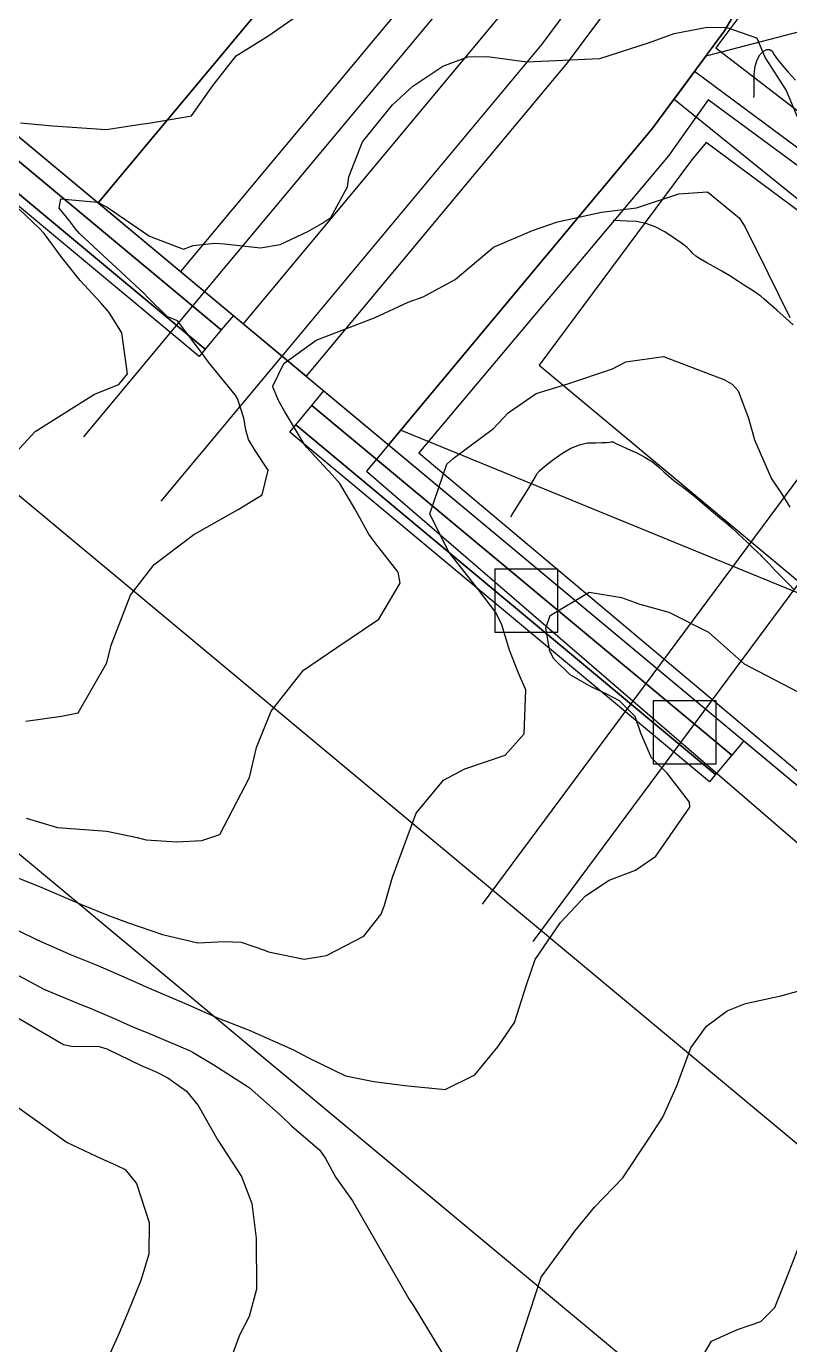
# Model space of a CAD drawing. Header units: feet. Extents: x 1318179 to 1318934, y 422463 to 423299.
# Drawn here: x 1318622.8 to 1318744, y 422613.5 to 422822.9 of the extents above; entities that cross this region are included whole.
import ezdxf

# ---------------------------------------------------------------- set-up
doc = ezdxf.new("R2010")
doc.units = ezdxf.units.FT
for name, color, linetype in [('C-DRNG-AREA', 150, 'CONTINUOUS'), ('C-LOD', 30, 'CONTINUOUS'), ('C-MISC', 7, 'CONTINUOUS'), ('C-PROP', 6, 'CONTINUOUS'), ('C-PVMT', 8, 'CONTINUOUS'), ('C-TOPO-MAJR', 32, 'CONTINUOUS'), ('C-UTIL', 4, 'CONTINUOUS'), ('L-PLNT-TREE', 90, 'CONTINUOUS'), ('V-PROP-LINE', 7, 'CONTINUOUS')]:
    doc.layers.add(name, color=color, linetype=linetype)

msp = doc.modelspace()

# ---------------------------------------------------------------- linework, layer by layer
at = {"layer": 'C-DRNG-AREA'}
for points in [[(1318728.92, 422815.75), (1318894.46, 422692.89), (1318870.48, 422948.14), (1318762.5, 422938), (1318762.57, 422937.15), (1318763.3, 422917.74), (1318761.78, 422897.53), (1318757.99, 422877.62), (1318751.99, 422858.26), (1318743.85, 422839.69), (1318733.67, 422822.16), (1318728.92, 422815.75)], [(1318529.82, 422881.87), (1318634.23, 422794.85), (1318674.93, 422843.69), (1318683.48, 422855.21), (1318690.26, 422866.89), (1318693.47, 422874.21), (1318587.21, 422919.49), (1318545.18, 422869.07), (1318529.82, 422881.87)], [(1318680.32, 422756.44), (1318906.17, 422568.22), (1318894.46, 422692.89), (1318728.92, 422815.74), (1318722.11, 422806.57), (1318680.32, 422756.44)]]:
    msp.add_lwpolyline(points, close=True, dxfattribs=at)
at = {"layer": 'C-LOD'}
for points in [[(1318725.64, 422811.33), (1318783.05, 422764.99), (1318797.5, 422754.27), (1318891.18, 422688.48), (1318892.07, 422689.68), (1318894.46, 422692.89), (1318896.24, 422695.3), (1318841.31, 422811.69), (1318806.05, 422837.86), (1318730.7, 422818.16), (1318725.64, 422811.33)], [(1318676.8, 422752.22), (1318812.52, 422635.2), (1318826.35, 422623.68), (1318902.65, 422563.99), (1318903.61, 422565.14), (1318908.09, 422570.52), (1318876.54, 422652.3), (1318813.19, 422705.09), (1318682.24, 422758.75), (1318680.32, 422756.44), (1318676.8, 422752.22)]]:
    msp.add_lwpolyline(points, close=True, dxfattribs=at)
at = {"layer": 'C-MISC'}
for points in [[(1318240.64, 423065.95), (1318924.26, 422496.21)], [(1318212.64, 423032.35), (1318896.26, 422462.61)]]:
    msp.add_lwpolyline(points, dxfattribs=at)
for points in [[(1318509.55, 422894.86), (1318653.76, 422774.67), (1318651.2, 422771.6), (1318506.99, 422891.79), (1318509.55, 422894.86)], [(1318668.15, 422762.68), (1318734.82, 422707.12), (1318732.25, 422704.05), (1318665.59, 422759.61), (1318668.15, 422762.68)]]:
    msp.add_lwpolyline(points, close=True, dxfattribs=at)
at = {"layer": 'C-PROP'}
for points in [[(1318657.28, 422775.65), (1318698.52, 422825.13), (1318708.58, 422838.69), (1318717.06, 422853.29), (1318723.84, 422868.76), (1318728.84, 422884.89), (1318731.99, 422901.48), (1318733.26, 422918.32), (1318732.63, 422935.19), (1318723.17, 423035.93)], [(1318674.93, 422843.68), (1318634.23, 422794.85), (1318634.23, 422794.85), (1318634.91, 422794.29), (1318680.32, 422756.44), (1318722.1, 422806.57), (1318733.68, 422822.17), (1318743.85, 422839.7)]]:
    msp.add_lwpolyline(points, dxfattribs=at)
for points in [[(1318732.26, 422819.47), (1318891.54, 422696.95), (1318866.69, 422944.88), (1318763.11, 422933.03), (1318763.19, 422932.19), (1318764.06, 422912.8), (1318763.17, 422892.73), (1318761.46, 422874.02), (1318756.83, 422859.52), (1318747.66, 422842.93), (1318737.06, 422825.84), (1318732.26, 422819.47)], [(1318685.15, 422755.14), (1318902.97, 422572.05), (1318889.69, 422694.4), (1318731.08, 422811.24), (1318724.78, 422802.34), (1318685.15, 422755.14)], [(1318704.24, 422769.06), (1318881.06, 422621.69), (1318873.87, 422698.2), (1318730.74, 422804.43), (1318728.4, 422801.62), (1318704.24, 422769.06)]]:
    msp.add_lwpolyline(points, close=True, dxfattribs=at)
at = {"layer": 'C-PVMT'}
for points in [[(1318511.47, 422897.17), (1318655.69, 422776.98), (1318653.76, 422774.67), (1318509.55, 422894.86), (1318511.47, 422897.17)], [(1318506.99, 422891.79), (1318651.2, 422771.6), (1318650.24, 422770.45), (1318506.03, 422890.64), (1318506.99, 422891.79)], [(1318670.07, 422764.98), (1318736.74, 422709.43), (1318734.82, 422707.12), (1318668.15, 422762.68), (1318670.07, 422764.98)], [(1318665.59, 422759.61), (1318732.25, 422704.05), (1318731.29, 422702.9), (1318664.63, 422758.45), (1318665.59, 422759.61)]]:
    msp.add_lwpolyline(points, close=True, dxfattribs=at)
msp.add_lwpolyline([(1318688.29, 422833.17), (1318647.29, 422783.97), (1318647.29, 422783.97), (1318667.27, 422767.32), (1318708.74, 422817.09), (1318719.46, 422831.53)], dxfattribs=at)
at = {"layer": 'C-TOPO-MAJR'}
for points in [[(1318621.88, 422807.54), (1318627.02, 422807.08), (1318635.51, 422806.5), (1318641.36, 422807.39), (1318642.26, 422807.49), (1318649.05, 422808.67), (1318652.45, 422813.55), (1318656.15, 422818.22), (1318661.33, 422821.46), (1318665.19, 422824.16)], [(1318622.72, 422712.55), (1318628.39, 422713.32), (1318631.05, 422713.87), (1318635.62, 422721.79), (1318636.27, 422724.6), (1318639.34, 422732.57), (1318643.12, 422737.44), (1318649.38, 422742.19), (1318656.43, 422746.18), (1318660.28, 422748.49), (1318661.19, 422752.39), (1318659.14, 422755.54), (1318658.09, 422757.25), (1318657.68, 422758.83), (1318657.32, 422760.66), (1318656.34, 422763.77), (1318655.99, 422764.37), (1318651.73, 422769.53), (1318650.96, 422770.67), (1318646.81, 422776.14), (1318645.81, 422776.56), (1318645.24, 422776.73), (1318642.04, 422779.9), (1318641.55, 422780.41), (1318631.27, 422789.98), (1318630.56, 422790.8), (1318629.88, 422791.73), (1318629.7, 422791.94), (1318628.03, 422794.01), (1318628.29, 422795.48), (1318634.09, 422794.98), (1318635.63, 422794.17), (1318642.39, 422789.57), (1318647.75, 422787.51), (1318648.9, 422787.92), (1318649.3, 422788.1), (1318652.74, 422788.44), (1318654.25, 422788.33), (1318659.99, 422787.72), (1318663.12, 422788.26), (1318667.53, 422790.31), (1318669.75, 422791.56), (1318671.17, 422792.54), (1318673.81, 422797.38), (1318674.04, 422799), (1318676.16, 422804.57), (1318680.95, 422810.43), (1318684.18, 422813.41), (1318688.93, 422816.57), (1318692.89, 422818.06), (1318696.03, 422818.08), (1318702.25, 422817.27), (1318713.85, 422817.78), (1318721.73, 422820.33), (1318725.69, 422821.73), (1318730.91, 422822.78), (1318734.03, 422822.72), (1318738.76, 422821.06), (1318738.86, 422820.89), (1318740.11, 422817.89), (1318743.44, 422812.68), (1318745.42, 422808.06)], [(1318738.33, 422811.61), (1318738.34, 422811.98), (1318738.35, 422812.73), (1318738.36, 422813.84), (1318738.38, 422815.32), (1318738.53, 422816.57), (1318738.84, 422817.59), (1318739.28, 422818.37), (1318739.86, 422818.92), (1318740.38, 422819.2), (1318740.84, 422819.2), (1318741.22, 422818.92), (1318741.55, 422818.37), (1318742.08, 422817.64), (1318742.82, 422816.72), (1318743.76, 422815.62), (1318744.92, 422814.33)], [(1318622.79, 422697.14), (1318627.77, 422695.65), (1318635.6, 422695.07), (1318640.43, 422694.09), (1318641.85, 422693.7), (1318646.71, 422693.37), (1318650.65, 422693.6), (1318653.52, 422694.56), (1318658.23, 422703.6), (1318659.37, 422708.35), (1318661.69, 422714.11), (1318666.8, 422720.63), (1318672.09, 422724.23), (1318678.76, 422728.76), (1318682.14, 422734.46), (1318681.84, 422736.19), (1318678.22, 422740.85), (1318677.18, 422742.25), (1318674.93, 422746.39), (1318672.58, 422750.3), (1318671.38, 422751.68), (1318667.34, 422755.99), (1318666.98, 422756.5), (1318663.8, 422761.75), (1318662.9, 422763.37), (1318662, 422765.47), (1318661.96, 422765.74), (1318663.67, 422769.32), (1318668.81, 422773.03), (1318678.21, 422776.63), (1318683.41, 422779.09), (1318685.8, 422779.92), (1318690.88, 422782.7), (1318696.97, 422787.83), (1318703.17, 422790.48), (1318707.13, 422791.83), (1318714.13, 422793.4), (1318719.67, 422794.08), (1318726.41, 422796.31), (1318730.98, 422796.61), (1318735.98, 422792.5), (1318736.9, 422791.09), (1318740.52, 422783.75), (1318744.02, 422776.66)], [(1318618.54, 422752.47), (1318624.22, 422758.56), (1318633.62, 422764.49), (1318637.5, 422766.02), (1318638.85, 422767.7), (1318638, 422774.23), (1318635.98, 422777.46), (1318634.62, 422778.99), (1318631.36, 422782.53), (1318628.44, 422786.18), (1318625.62, 422790), (1318624.87, 422790.86), (1318621.69, 422793.85)], [(1318744.58, 422775.49), (1318743.47, 422776.48), (1318741.98, 422777.81), (1318740.82, 422778.84), (1318739.97, 422779.58), (1318739.45, 422780.02), (1318739.24, 422780.17), (1318738.77, 422780.48), (1318738.03, 422780.97), (1318737.01, 422781.64), (1318735.73, 422782.47), (1318734.48, 422783.26), (1318733.24, 422784), (1318732.03, 422784.68), (1318730.84, 422785.32), (1318729.87, 422785.89), (1318729.13, 422786.4), (1318728.61, 422786.84), (1318728.32, 422787.21), (1318727.72, 422787.75), (1318726.83, 422788.43), (1318725.64, 422789.27), (1318724.16, 422790.27), (1318722.67, 422791.04), (1318721.18, 422791.57), (1318719.7, 422791.88), (1318718.21, 422791.95), (1318717.1, 422792), (1318716.36, 422792.04), (1318715.98, 422792.06)], [(1318620.13, 422688.21), (1318625.3, 422686.12), (1318631.58, 422683.44), (1318635.58, 422681.77), (1318638.86, 422680.56), (1318644.42, 422678.68), (1318650.05, 422677.35), (1318654.28, 422677.53), (1318656.92, 422677.45), (1318660.63, 422676.15), (1318661.24, 422675.91), (1318666.93, 422674.73), (1318670.46, 422675.32), (1318676.37, 422678.38), (1318679.15, 422681.88), (1318679.67, 422683.31), (1318680.97, 422687.75), (1318684.7, 422697.95), (1318689.02, 422703.2), (1318692.45, 422704.96), (1318698.85, 422707.17), (1318701.83, 422710.53), (1318702.1, 422717.52), (1318700.97, 422720.14), (1318699.52, 422723.8), (1318698.33, 422727.85), (1318697.33, 422729.81), (1318694.66, 422733.35), (1318690.8, 422738.26), (1318689.89, 422739.39), (1318686.88, 422745.47), (1318689.58, 422753.37), (1318690.56, 422754.25), (1318696.97, 422759.02), (1318699.33, 422761.49), (1318703.78, 422764.58), (1318708.78, 422766.1), (1318715.85, 422768.52), (1318717.97, 422769.62), (1318723.98, 422770.46), (1318733.57, 422766.81), (1318734.87, 422766.06), (1318735.82, 422764.98), (1318737.49, 422760.65), (1318738.44, 422757.24), (1318741.13, 422751.05), (1318742.6, 422748.85), (1318744.03, 422746.51)], [(1318699.73, 422745.02), (1318699.96, 422745.39), (1318700.42, 422746.13), (1318701.12, 422747.23), (1318702.05, 422748.71), (1318702.78, 422749.9), (1318703.33, 422750.82), (1318703.69, 422751.45), (1318703.85, 422751.81), (1318704.35, 422752.35), (1318705.17, 422753.07), (1318706.33, 422753.98), (1318707.81, 422755.06), (1318709.24, 422755.88), (1318710.61, 422756.44), (1318711.93, 422756.74), (1318713.18, 422756.77), (1318714.18, 422756.79), (1318714.92, 422756.82), (1318715.41, 422756.85), (1318715.64, 422756.88), (1318715.81, 422756.89), (1318715.94, 422756.89), (1318716, 422756.88), (1318716.01, 422756.85), (1318716.39, 422756.66), (1318717.13, 422756.32), (1318718.24, 422755.81), (1318719.72, 422755.15), (1318721.03, 422754.45), (1318722.2, 422753.71), (1318723.2, 422752.94), (1318724.05, 422752.13), (1318724.85, 422751.41), (1318725.59, 422750.79), (1318726.28, 422750.26), (1318726.92, 422749.82), (1318727.69, 422749.23), (1318728.61, 422748.49), (1318729.67, 422747.61), (1318730.87, 422746.57), (1318731.85, 422745.75), (1318732.59, 422745.12), (1318733.1, 422744.71), (1318733.39, 422744.49), (1318733.94, 422744.02), (1318734.75, 422743.28), (1318735.83, 422742.28), (1318737.18, 422741.02), (1318738.22, 422740.04), (1318738.96, 422739.33), (1318739.4, 422738.91), (1318739.55, 422738.76), (1318739.97, 422738.31), (1318740.68, 422737.58), (1318741.67, 422736.55), (1318742.95, 422735.22), (1318743.96, 422734.18), (1318744.7, 422733.42)], [(1318621.43, 422679.34), (1318624.54, 422677.82), (1318629.93, 422675.46), (1318634.17, 422673.76), (1318637.9, 422672.12), (1318641.15, 422670.65), (1318641.96, 422670.31), (1318647.91, 422667.76), (1318652.58, 422665.67), (1318653.14, 422665.45), (1318658.2, 422663.48), (1318665.25, 422660.33), (1318667.53, 422659.14), (1318673.47, 422656.22), (1318677.99, 422655.34), (1318682.91, 422654.69), (1318689.3, 422654.07), (1318694, 422656.39), (1318697.66, 422660.83), (1318700.34, 422664.7), (1318702.24, 422670.66), (1318703.62, 422674.69), (1318707.61, 422680.59), (1318711.59, 422684.8), (1318715.34, 422687.3), (1318719.55, 422688.89), (1318722.78, 422691.12), (1318728.15, 422698.87), (1318728.12, 422699.68), (1318724.54, 422704.29), (1318722.05, 422706.7), (1318720.36, 422710.64), (1318719.5, 422713.3), (1318716.96, 422715.76), (1318714.96, 422716.82), (1318712.47, 422717.97), (1318709.17, 422719.92), (1318706.54, 422722.46), (1318705.91, 422723.68), (1318705.28, 422727.3), (1318705.96, 422729.3), (1318712.17, 422733.03), (1318717.28, 422732.17), (1318720.21, 422731.12), (1318724.8, 422729.86), (1318731.14, 422726.7), (1318734.5, 422723.65), (1318736.76, 422721.63), (1318738.99, 422720.5), (1318745.43, 422717.14)], [(1318619.01, 422673.55), (1318625.61, 422669.97), (1318631.57, 422667.48), (1318632.94, 422666.98), (1318637, 422665.23), (1318638.85, 422664.36), (1318640.36, 422663.73), (1318641.86, 422663.15), (1318648.71, 422660.24), (1318649.29, 422659.93), (1318652.59, 422657.95), (1318658.21, 422654.38), (1318663.28, 422649.87), (1318664.92, 422648.27), (1318669.4, 422644.43), (1318670.31, 422643.08), (1318671.93, 422640.05), (1318674.62, 422636.36), (1318678.44, 422629.66), (1318683.53, 422620.79), (1318684.37, 422619.51), (1318691.78, 422607.3)], [(1318699.29, 422608.22), (1318704.57, 422624.22), (1318707.22, 422627.83), (1318709.9, 422631.53), (1318713, 422635.34), (1318717.5, 422640.02), (1318721.6, 422646.17), (1318723.84, 422649.63), (1318726.09, 422654.65), (1318728.3, 422660.66), (1318730.78, 422664.11), (1318734.07, 422666.52), (1318736.98, 422667.69), (1318742.59, 422668.93), (1318747.99, 422670.42)], [(1318619.03, 422666.85), (1318628.74, 422661.19), (1318630, 422660.91), (1318634.38, 422660.89), (1318635.62, 422660.52), (1318641.13, 422657.83), (1318641.56, 422657.64), (1318643.51, 422656.8), (1318645.28, 422655.88), (1318648.22, 422653.8), (1318650.11, 422651.53), (1318653.24, 422646.02), (1318656.96, 422640.22), (1318658.64, 422635.96), (1318659.29, 422630.45), (1318659.37, 422622.35), (1318658.21, 422617.99), (1318656.66, 422615.06), (1318654.88, 422610.16)], [(1318609.69, 422659.45), (1318614.94, 422655.87), (1318629.31, 422645.64), (1318634.72, 422643.11), (1318636.96, 422642.06)], [(1318636.96, 422642.06), (1318638.5, 422641.34), (1318640.29, 422639.14), (1318642.33, 422632.95), (1318642.27, 422627.89), (1318641, 422623.72), (1318638.94, 422618.62), (1318637.48, 422615.23), (1318635.64, 422611.13)], [(1318729.78, 422611.03), (1318731.58, 422614.08), (1318735.7, 422615.91), (1318739.43, 422617.21), (1318741.64, 422619.41), (1318743.53, 422624.19), (1318746.51, 422631.8)]]:
    msp.add_lwpolyline(points, dxfattribs=at)
at = {"layer": 'C-UTIL'}
for points in [[(1318644.22, 422747.48), (1318663.42, 422770.53), (1318704.72, 422820.08), (1318715.26, 422834.29), (1318724.19, 422849.67), (1318731.33, 422865.96), (1318736.6, 422882.95), (1318739.92, 422900.43), (1318741.26, 422918.16), (1318740.6, 422935.87), (1318731.13, 423036.68)], [(1318631.93, 422757.72), (1318651.13, 422780.77), (1318692.31, 422830.18), (1318701.9, 422843.09), (1318709.92, 422856.91), (1318716.34, 422871.55), (1318721.07, 422886.82), (1318724.06, 422902.53), (1318725.26, 422918.47), (1318724.66, 422934.51), (1318715.2, 423035.18)], [(1318695.23, 422683.5), (1318785.38, 422804.98)], [(1318703.26, 422677.54), (1318793.41, 422799.02)]]:
    msp.add_lwpolyline(points, dxfattribs=at)
at = {"layer": 'L-PLNT-TREE'}
for points in [[(1318697.22, 422726.69), (1318707.22, 422726.69), (1318707.22, 422736.69), (1318697.22, 422736.69), (1318697.22, 422726.69)], [(1318722.31, 422705.77), (1318732.31, 422705.77), (1318732.31, 422715.77), (1318722.31, 422715.77), (1318722.31, 422705.77)]]:
    msp.add_lwpolyline(points, close=True, dxfattribs=at)
at = {"layer": 'V-PROP-LINE'}
for points in [[(1318205.86, 423151.87), (1318906.18, 422568.21), (1318846.87, 423199.56), (1318846.82, 423200.09), (1318730.64, 423223.81), (1318629.46, 423273.42), (1318205.86, 423151.87)], [(1318728.92, 422815.75), (1318894.46, 422692.89), (1318870.48, 422948.14), (1318762.5, 422938), (1318762.57, 422937.15), (1318763.3, 422917.74), (1318761.78, 422897.53), (1318757.99, 422877.62), (1318751.99, 422858.26), (1318743.85, 422839.69), (1318733.67, 422822.16), (1318728.92, 422815.75)], [(1318529.82, 422881.87), (1318634.23, 422794.85), (1318674.93, 422843.69), (1318683.48, 422855.21), (1318690.26, 422866.89), (1318693.47, 422874.21), (1318587.21, 422919.49), (1318545.18, 422869.07), (1318529.82, 422881.87)], [(1318680.32, 422756.44), (1318906.17, 422568.22), (1318894.46, 422692.89), (1318728.92, 422815.74), (1318722.11, 422806.57), (1318680.32, 422756.44)]]:
    msp.add_lwpolyline(points, close=True, dxfattribs=at)

doc.saveas('drawing.dxf')
